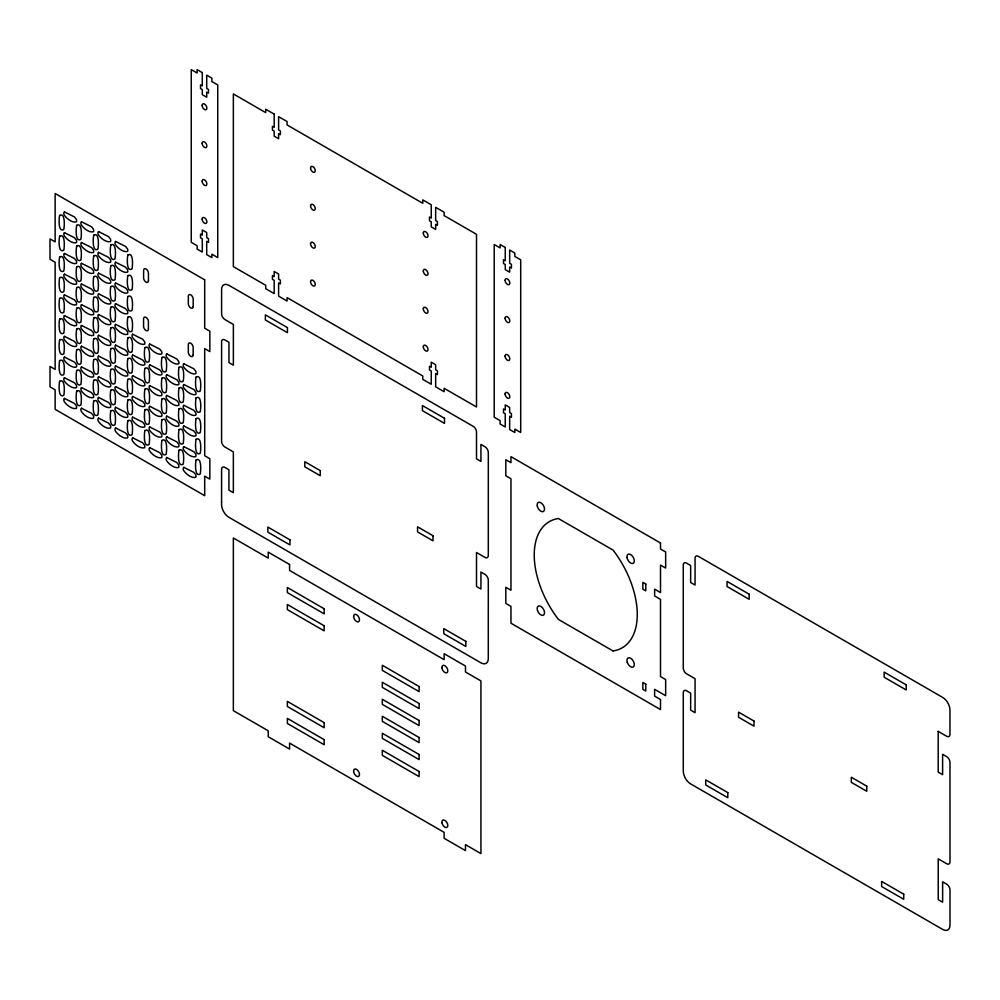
<?xml version="1.0" encoding="UTF-8"?>
<svg xmlns="http://www.w3.org/2000/svg" width="1000" height="1000" viewBox="0 0 1000 1000"><rect width="100%" height="100%" fill="white"/><g stroke="black" fill="none" stroke-linecap="round" stroke-linejoin="round"><path stroke-width="1.5" d="M221.575 502.113L221.575 504.588A10.412 6.012 60 0 0 228.938 517.337L480.925 662.825A10.412 6.012 60 0 0 488.288 658.575L488.3 580.125A4.688 2.7 60 0 0 484.988 574.388L480.925 572.038L480.925 589.038L476.512 586.487L476.512 552.5L485 557.4A4.65 2.688 60 0 0 488.3 555.5L488.312 452.512A4.688 2.7 60 0 0 485 446.775L480.925 444.425L480.925 461.413L476.512 458.862L476.512 432.013A4.575 2.65 60 0 0 473.275 426.4L228.925 285.338A10.362 5.987 60 0 0 221.6 289.562L221.6 313.825A4.688 2.7 60 0 0 224.913 319.562L233.375 324.45L233.375 365.175L228.962 362.625L228.962 342.287L224.913 339.95A4.688 2.7 60 0 0 221.6 341.863L221.575 441.275A4.688 2.7 60 0 0 224.887 447.013L233.35 451.9L233.35 492.688L228.938 490.15L228.938 469.75L224.887 467.413A4.688 2.7 60 0 0 221.575 469.325L221.575 502.113M938.2 731.375L938.188 772.1L942.613 774.65L942.613 754.312L946.663 756.65A4.688 2.7 60 0 1 949.975 762.387L950 861.825A4.688 2.7 60 0 1 946.688 863.737L938.225 858.85L938.225 899.65L942.638 902.2L942.638 881.8L946.688 884.137A4.688 2.7 60 0 1 950 889.875L950 925.138A10.412 6.012 60 0 1 942.638 929.388L690.65 783.9A10.412 6.012 60 0 1 683.288 771.15L683.275 692.7A4.688 2.7 60 0 1 686.587 690.788L690.65 693.125L690.65 710.125L695.062 712.675L695.062 678.675L686.562 673.775A4.65 2.688 60 0 1 683.275 668.075L683.263 565.062A4.688 2.7 60 0 1 686.575 563.15L690.65 565.5L690.65 582.5L695.062 585.05L695.062 558.2A4.575 2.65 60 0 1 698.3 556.325L942.638 697.4A10.362 5.987 60 0 1 949.963 710.088L949.963 734.338A4.688 2.7 60 0 1 946.65 736.25L938.2 731.375M59.638 215.463C59.037 217.387 57.812 233 63.762 229.513C64.362 227.587 65.6 211.988 59.638 215.463M59.65 236.225C59.05 238.15 57.812 253.762 63.762 250.275C64.362 248.35 65.6 232.738 59.65 236.225M59.65 257.013C59.05 258.938 57.812 274.538 63.762 271.062C64.362 269.137 65.6 253.525 59.65 257.013M59.65 277.712C59.05 279.637 57.812 295.25 63.762 291.762C64.362 289.837 65.6 274.225 59.65 277.712M59.638 298.375C59.037 300.3 57.8 315.912 63.762 312.425C64.362 310.5 65.6 294.9 59.638 298.375M59.65 319.137C59.05 321.062 57.812 336.675 63.762 333.188C64.362 331.262 65.6 315.663 59.65 319.137M59.65 339.925C59.05 341.85 57.812 357.463 63.762 353.975C64.362 352.05 65.6 336.438 59.65 339.925M59.65 360.625C59.05 362.55 57.812 378.162 63.762 374.675C64.362 372.75 65.6 357.15 59.65 360.625M76.7 225.312C76.1 227.237 74.862 242.85 80.812 239.363C81.425 237.438 82.65 221.825 76.7 225.312M59.638 381.3C59.037 383.225 57.8 398.825 63.762 395.35C64.362 393.425 65.6 377.812 59.638 381.3M76.7 246.075C76.1 248 74.862 263.6 80.825 260.125C81.425 258.2 82.662 242.587 76.7 246.075M76.7 266.85C76.1 268.775 74.862 284.387 80.825 280.9C81.425 278.975 82.662 263.375 76.7 266.85M76.7 287.562C76.1 289.488 74.862 305.087 80.825 301.613C81.425 299.688 82.662 284.075 76.7 287.562M76.7 308.225C76.087 310.15 74.862 325.763 80.812 322.275C81.412 320.35 82.65 304.738 76.7 308.225M76.7 328.988C76.1 330.913 74.862 346.525 80.825 343.038C81.425 341.112 82.662 325.5 76.7 328.988M76.7 349.775C76.1 351.7 74.862 367.3 80.825 363.825C81.425 361.9 82.662 346.287 76.7 349.775M76.7 370.475C76.1 372.4 74.862 388.013 80.825 384.525C81.425 382.6 82.662 366.987 76.7 370.475M93.75 235.162C93.15 237.087 91.912 252.688 97.875 249.213C98.475 247.288 99.712 231.675 93.75 235.162M76.7 391.138C76.087 393.062 74.862 408.675 80.812 405.188C81.412 403.263 82.65 387.663 76.7 391.138M93.763 255.912C93.15 257.838 91.925 273.45 97.875 269.975C98.475 268.038 99.712 252.438 93.763 255.912M93.763 276.7C93.15 278.625 91.925 294.237 97.875 290.75C98.475 288.825 99.712 273.212 93.763 276.7M93.763 297.413C93.15 299.337 91.925 314.938 97.875 311.462C98.475 309.538 99.712 293.925 93.763 297.413M93.75 318.075C93.15 320 91.912 335.6 97.875 332.125C98.475 330.2 99.7 314.587 93.75 318.075M93.763 338.837C93.15 340.763 91.925 356.362 97.875 352.887C98.475 350.962 99.712 335.35 93.763 338.837M93.763 359.613C93.15 361.538 91.925 377.15 97.875 373.663C98.475 371.737 99.712 356.138 93.763 359.613M93.763 380.325C93.15 382.25 91.925 397.85 97.875 394.375C98.475 392.45 99.712 376.838 93.763 380.325M110.812 245C110.213 246.925 108.975 262.538 114.925 259.062C115.525 257.125 116.762 241.525 110.812 245M93.75 400.988C93.15 402.912 91.912 418.525 97.875 415.037C98.475 413.113 99.7 397.5 93.75 400.988M110.812 265.763C110.213 267.688 108.975 283.3 114.938 279.812C115.538 277.887 116.762 262.288 110.812 265.763M110.812 286.55C110.213 288.475 108.975 304.088 114.938 300.6C115.538 298.675 116.762 283.062 110.812 286.55M110.812 307.25C110.213 309.175 108.975 324.787 114.938 321.3C115.538 319.375 116.762 303.775 110.812 307.25M110.8 327.925C110.2 329.85 108.975 345.45 114.925 341.975C115.525 340.05 116.762 324.438 110.8 327.925M110.812 348.675C110.213 350.6 108.975 366.213 114.938 362.725C115.538 360.8 116.762 345.2 110.812 348.675M110.812 369.462C110.213 371.388 108.975 387 114.938 383.512C115.538 381.587 116.762 365.975 110.812 369.462M110.812 390.175C110.213 392.1 108.975 407.7 114.938 404.225C115.538 402.3 116.762 386.688 110.812 390.175M127.863 254.938C127.263 256.863 126.025 272.475 131.988 268.988C132.587 267.062 133.812 251.462 127.863 254.938M110.8 410.838C110.2 412.762 108.975 428.363 114.925 424.888C115.525 422.962 116.762 407.35 110.8 410.838M127.863 275.7C127.263 277.625 126.037 293.238 131.988 289.75C132.587 287.825 133.825 272.213 127.863 275.7M127.863 296.488C127.263 298.412 126.037 314.012 131.988 310.538C132.587 308.612 133.825 293 127.863 296.488M127.863 317.188C127.263 319.113 126.037 334.725 131.988 331.238C132.587 329.312 133.825 313.7 127.863 317.188M127.863 337.85C127.263 339.775 126.025 355.387 131.975 351.9C132.587 349.975 133.812 334.375 127.863 337.85M127.863 358.612C127.263 360.538 126.037 376.15 131.988 372.663C132.587 370.737 133.825 355.138 127.863 358.612M127.863 379.4C127.263 381.325 126.037 396.938 131.988 393.45C132.587 391.525 133.825 375.913 127.863 379.4M127.863 400.1C127.263 402.025 126.037 417.638 131.988 414.15C132.587 412.225 133.825 396.625 127.863 400.1M127.863 420.775C127.263 422.7 126.025 438.3 131.975 434.825C132.587 432.9 133.812 417.287 127.863 420.775M144.913 347.612C144.312 349.538 143.075 365.15 149.037 361.662C149.637 359.738 150.875 344.125 144.913 347.612M144.925 368.375C144.325 370.3 143.088 385.913 149.037 382.425C149.637 380.5 150.875 364.888 144.925 368.375M144.925 389.162C144.325 391.087 143.088 406.688 149.037 403.212C149.637 401.287 150.875 385.675 144.925 389.162M144.925 409.862C144.325 411.788 143.088 427.4 149.037 423.913C149.637 421.987 150.875 406.375 144.925 409.862M144.913 430.525C144.312 432.45 143.075 448.062 149.037 444.575C149.637 442.65 150.875 427.05 144.913 430.525M161.975 357.463C161.375 359.387 160.138 374.988 166.088 371.512C166.688 369.588 167.925 353.975 161.975 357.463M161.975 378.225C161.375 380.15 160.138 395.75 166.1 392.275C166.7 390.35 167.938 374.738 161.975 378.225M161.975 399C161.375 400.925 160.138 416.538 166.1 413.05C166.7 411.125 167.938 395.525 161.975 399M161.975 419.712C161.375 421.637 160.138 437.238 166.1 433.762C166.7 431.838 167.938 416.225 161.975 419.712M161.975 440.375C161.375 442.3 160.138 457.912 166.088 454.425C166.688 452.5 167.925 436.887 161.975 440.375M179.025 367.3C178.425 369.237 177.188 384.837 183.15 381.362C183.75 379.438 184.975 363.825 179.025 367.3M179.037 388.062C178.438 389.988 177.2 405.6 183.15 402.113C183.75 400.188 184.988 384.588 179.037 388.062M179.037 408.85C178.438 410.775 177.2 426.388 183.15 422.9C183.75 420.975 184.988 405.363 179.037 408.85M179.037 429.562C178.438 431.488 177.2 447.088 183.15 443.612C183.75 441.688 184.988 426.075 179.037 429.562M179.025 450.225C178.425 452.15 177.188 467.75 183.15 464.275C183.75 462.35 184.975 446.737 179.025 450.225M196.088 377.062C195.475 378.988 194.25 394.6 200.2 391.112C200.8 389.188 202.037 373.587 196.088 377.062M196.088 397.825C195.487 399.75 194.25 415.363 200.212 411.875C200.812 409.95 202.037 394.35 196.088 397.825M196.088 418.612C195.487 420.538 194.25 436.138 200.212 432.663C200.812 430.737 202.037 415.125 196.088 418.612M196.088 439.312C195.487 441.238 194.25 456.85 200.212 453.363C200.812 451.438 202.037 435.838 196.088 439.312M196.088 459.988C195.475 461.912 194.25 477.512 200.2 474.038C200.8 472.113 202.037 456.5 196.088 459.988M64.463 211.925L64.125 212.262A3.3 1.9 60 0 0 64.125 214.85C66.413 218.538 72.35 223.113 76.338 221.9A3.3 1.9 60 0 0 76.338 219.312L74.5 216.962L64.463 211.925M64.463 232.675L64.125 233.025A3.3 1.9 60 0 0 64.125 235.6C66.413 239.3 72.35 243.875 76.35 242.662A3.3 1.9 60 0 0 76.35 240.075L74.5 237.712L64.463 232.675M81.512 221.762L81.175 222.113A3.3 1.9 60 0 0 81.175 224.688C83.462 228.388 89.4 232.963 93.4 231.75A3.3 1.9 60 0 0 93.4 229.163L91.55 226.8L81.512 221.762M64.463 253.463L64.125 253.8A3.3 1.9 60 0 0 64.125 256.388C66.413 260.087 72.35 264.662 76.35 263.438A3.3 1.9 60 0 0 76.35 260.863L74.5 258.5L64.463 253.463M81.512 242.525L81.175 242.862A3.3 1.9 60 0 0 81.175 245.45C83.462 249.15 89.412 253.725 93.4 252.5A3.3 1.9 60 0 0 93.4 249.925L91.55 247.562L81.512 242.525M98.575 231.612L98.225 231.95A3.3 1.9 60 0 0 98.238 234.537C100.525 238.238 106.463 242.812 110.45 241.588A3.3 1.9 60 0 0 110.45 239.013L108.6 236.65L98.575 231.612M64.463 274.175L64.125 274.513A3.3 1.9 60 0 0 64.125 277.087C66.413 280.788 72.35 285.363 76.35 284.15A3.3 1.9 60 0 0 76.35 281.562L74.5 279.2L64.463 274.175M81.512 263.312L81.175 263.65A3.3 1.9 60 0 0 81.175 266.238C83.462 269.925 89.412 274.513 93.4 273.288A3.3 1.9 60 0 0 93.4 270.7L91.55 268.35L81.512 263.312M98.575 252.375L98.238 252.712A3.3 1.9 60 0 0 98.238 255.3C100.525 258.988 106.463 263.575 110.45 262.35A3.3 1.9 60 0 0 110.45 259.762L108.612 257.413L98.575 252.375M115.625 241.462L115.288 241.8A3.3 1.9 60 0 0 115.288 244.387C117.575 248.075 123.513 252.662 127.513 251.438A3.3 1.9 60 0 0 127.5 248.85L125.662 246.5L115.625 241.462M64.45 294.837L64.112 295.175A3.3 1.9 60 0 0 64.112 297.762C66.4 301.45 72.35 306.038 76.338 304.812A3.3 1.9 60 0 0 76.338 302.225L74.488 299.875L64.45 294.837M81.512 284.012L81.175 284.35A3.3 1.9 60 0 0 81.175 286.938C83.462 290.637 89.412 295.212 93.4 294A3.3 1.9 60 0 0 93.4 291.413L91.55 289.05L81.512 284.012M98.575 273.163L98.238 273.5A3.3 1.9 60 0 0 98.238 276.075C100.525 279.775 106.463 284.35 110.45 283.137A3.3 1.9 60 0 0 110.45 280.55L108.612 278.2L98.575 273.163M115.625 262.225L115.288 262.562A3.3 1.9 60 0 0 115.288 265.15C117.575 268.837 123.513 273.412 127.513 272.2A3.3 1.9 60 0 0 127.513 269.613L125.662 267.262L115.625 262.225M64.463 315.6L64.125 315.938A3.3 1.9 60 0 0 64.125 318.525C66.413 322.212 72.35 326.788 76.35 325.575A3.3 1.9 60 0 0 76.35 322.987L74.5 320.637L64.463 315.6M81.512 304.675L81.175 305.025A3.3 1.9 60 0 0 81.175 307.6C83.462 311.3 89.4 315.875 93.387 314.662A3.3 1.9 60 0 0 93.387 312.075L91.55 309.713L81.512 304.675M98.575 293.863L98.238 294.2A3.3 1.9 60 0 0 98.238 296.788C100.525 300.487 106.463 305.062 110.45 303.837A3.3 1.9 60 0 0 110.45 301.262L108.612 298.9L98.575 293.863M115.625 283L115.288 283.337A3.3 1.9 60 0 0 115.288 285.925C117.575 289.625 123.513 294.2 127.513 292.987A3.3 1.9 60 0 0 127.513 290.4L125.662 288.038L115.625 283M64.463 336.375L64.125 336.712A3.3 1.9 60 0 0 64.125 339.3C66.413 343 72.35 347.575 76.35 346.362A3.3 1.9 60 0 0 76.35 343.775L74.5 341.413L64.463 336.375M81.512 325.438L81.175 325.788A3.3 1.9 60 0 0 81.175 328.363C83.462 332.062 89.412 336.637 93.4 335.425A3.3 1.9 60 0 0 93.4 332.837L91.55 330.475L81.512 325.438M98.562 314.525L98.225 314.862A3.3 1.9 60 0 0 98.225 317.45C100.512 321.15 106.45 325.725 110.45 324.513A3.3 1.9 60 0 0 110.45 321.925L108.6 319.562L98.562 314.525M115.625 303.712L115.288 304.05A3.3 1.9 60 0 0 115.288 306.637C117.575 310.325 123.513 314.913 127.513 313.688A3.3 1.9 60 0 0 127.513 311.1L125.662 308.75L115.625 303.712M64.463 357.088L64.125 357.425A3.3 1.9 60 0 0 64.125 360.012C66.413 363.7 72.35 368.288 76.35 367.062A3.3 1.9 60 0 0 76.35 364.475L74.5 362.125L64.463 357.088M81.512 346.225L81.175 346.562A3.3 1.9 60 0 0 81.175 349.15C83.462 352.85 89.412 357.425 93.4 356.2A3.3 1.9 60 0 0 93.4 353.625L91.55 351.262L81.512 346.225M98.575 335.288L98.238 335.625A3.3 1.9 60 0 0 98.238 338.212C100.525 341.912 106.463 346.488 110.45 345.262A3.3 1.9 60 0 0 110.45 342.688L108.612 340.325L98.575 335.288M115.625 324.375L115.288 324.712A3.3 1.9 60 0 0 115.288 327.3C117.575 330.988 123.513 335.575 127.5 334.35A3.3 1.9 60 0 0 127.5 331.775L125.662 329.412L115.625 324.375M64.45 377.75L64.112 378.088A3.3 1.9 60 0 0 64.112 380.675C66.4 384.363 72.35 388.95 76.338 387.725A3.3 1.9 60 0 0 76.338 385.15L74.488 382.788L64.45 377.75M81.512 366.938L81.175 367.275A3.3 1.9 60 0 0 81.175 369.85C83.462 373.55 89.412 378.125 93.4 376.912A3.3 1.9 60 0 0 93.4 374.325L91.55 371.962L81.512 366.938M98.575 356.075L98.238 356.413A3.3 1.9 60 0 0 98.238 359C100.525 362.688 106.463 367.275 110.45 366.05A3.3 1.9 60 0 0 110.45 363.462L108.612 361.112L98.575 356.075M115.625 345.138L115.288 345.475A3.3 1.9 60 0 0 115.288 348.062C117.575 351.75 123.513 356.337 127.513 355.112A3.3 1.9 60 0 0 127.513 352.525L125.662 350.175L115.625 345.138M64.45 398.425L64.112 398.762A3.3 1.9 60 0 0 64.112 401.337C66.4 405.037 72.35 409.613 76.338 408.4A3.3 1.9 60 0 0 76.338 405.812L74.488 403.45L64.45 398.425M132.675 334.225L132.338 334.562A3.3 1.9 60 0 0 132.338 337.15C134.625 340.838 140.562 345.425 144.562 344.2A3.3 1.9 60 0 0 144.562 341.613L142.713 339.263L132.675 334.225M81.512 387.6L81.175 387.938A3.3 1.9 60 0 0 81.175 390.525C83.462 394.212 89.4 398.8 93.387 397.575A3.3 1.9 60 0 0 93.387 394.988L91.55 392.638L81.512 387.6M98.575 376.775L98.238 377.113A3.3 1.9 60 0 0 98.238 379.7C100.525 383.4 106.463 387.975 110.45 386.763A3.3 1.9 60 0 0 110.45 384.175L108.612 381.812L98.575 376.775M115.625 365.925L115.288 366.262A3.3 1.9 60 0 0 115.288 368.837C117.575 372.537 123.513 377.113 127.513 375.9A3.3 1.9 60 0 0 127.513 373.312L125.662 370.95L115.625 365.925M132.688 354.988L132.35 355.325A3.3 1.9 60 0 0 132.35 357.9C134.637 361.6 140.575 366.175 144.562 364.963A3.3 1.9 60 0 0 144.562 362.375L142.725 360.025L132.688 354.988M81.512 408.263L81.175 408.6A3.3 1.9 60 0 0 81.175 411.188C83.462 414.888 89.4 419.462 93.387 418.25A3.3 1.9 60 0 0 93.387 415.662L91.55 413.3L81.512 408.263M149.738 344.062L149.388 344.412A3.3 1.9 60 0 0 149.388 346.987C151.688 350.688 157.625 355.262 161.612 354.05A3.3 1.9 60 0 0 161.612 351.463L159.762 349.1L149.738 344.062M98.562 397.438L98.225 397.788A3.3 1.9 60 0 0 98.225 400.363C100.512 404.062 106.45 408.638 110.45 407.425A3.3 1.9 60 0 0 110.45 404.837L108.6 402.475L98.562 397.438M115.625 386.625L115.288 386.962A3.3 1.9 60 0 0 115.288 389.55C117.575 393.25 123.513 397.825 127.513 396.6A3.3 1.9 60 0 0 127.513 394.025L125.662 391.662L115.625 386.625M132.688 375.763L132.35 376.1A3.3 1.9 60 0 0 132.35 378.688C134.637 382.388 140.575 386.962 144.562 385.75A3.3 1.9 60 0 0 144.562 383.162L142.725 380.8L132.688 375.763M149.738 364.825L149.4 365.175A3.3 1.9 60 0 0 149.4 367.75C151.688 371.45 157.625 376.025 161.625 374.812A3.3 1.9 60 0 0 161.625 372.225L159.775 369.862L149.738 364.825M98.562 418.113L98.225 418.45A3.3 1.9 60 0 0 98.225 421.037C100.512 424.738 106.45 429.312 110.45 428.088A3.3 1.9 60 0 0 110.45 425.513L108.6 423.15L98.562 418.113M166.788 353.913L166.45 354.25A3.3 1.9 60 0 0 166.45 356.838C168.738 360.538 174.675 365.112 178.663 363.888A3.3 1.9 60 0 0 178.663 361.312L176.825 358.95L166.788 353.913M115.625 407.287L115.288 407.625A3.3 1.9 60 0 0 115.288 410.213C117.575 413.913 123.513 418.488 127.5 417.262A3.3 1.9 60 0 0 127.5 414.688L125.662 412.325L115.625 407.287M132.688 396.475L132.35 396.812A3.3 1.9 60 0 0 132.35 399.4C134.637 403.088 140.575 407.675 144.562 406.45A3.3 1.9 60 0 0 144.562 403.862L142.725 401.512L132.688 396.475M149.738 385.613L149.4 385.95A3.3 1.9 60 0 0 149.4 388.537C151.688 392.238 157.625 396.812 161.625 395.588A3.3 1.9 60 0 0 161.625 393.013L159.775 390.65L149.738 385.613M166.8 374.675L166.45 375.012A3.3 1.9 60 0 0 166.45 377.6C168.75 381.3 174.688 385.875 178.675 384.65A3.3 1.9 60 0 0 178.675 382.075L176.825 379.712L166.8 374.675M115.625 427.962L115.288 428.3A3.3 1.9 60 0 0 115.288 430.887C117.575 434.575 123.513 439.162 127.5 437.938A3.3 1.9 60 0 0 127.5 435.35L125.662 433L115.625 427.962M183.837 363.762L183.5 364.1A3.3 1.9 60 0 0 183.5 366.688C185.787 370.375 191.737 374.963 195.725 373.738A3.3 1.9 60 0 0 195.725 371.163L193.875 368.8L183.837 363.762M132.675 417.137L132.338 417.475A3.3 1.9 60 0 0 132.338 420.062C134.625 423.75 140.562 428.338 144.562 427.113A3.3 1.9 60 0 0 144.562 424.538L142.713 422.175L132.675 417.137M149.738 406.312L149.4 406.662A3.3 1.9 60 0 0 149.4 409.237C151.688 412.938 157.625 417.512 161.625 416.3A3.3 1.9 60 0 0 161.625 413.713L159.775 411.35L149.738 406.312M166.8 395.462L166.45 395.8A3.3 1.9 60 0 0 166.45 398.387C168.75 402.075 174.688 406.662 178.675 405.438A3.3 1.9 60 0 0 178.675 402.85L176.825 400.5L166.8 395.462M183.85 384.525L183.512 384.862A3.3 1.9 60 0 0 183.512 387.45C185.8 391.138 191.737 395.725 195.725 394.5A3.3 1.9 60 0 0 195.725 391.912L193.888 389.562L183.85 384.525M132.675 437.8L132.338 438.15A3.3 1.9 60 0 0 132.338 440.725C134.625 444.425 140.562 449 144.562 447.788A3.3 1.9 60 0 0 144.562 445.2L142.713 442.837L132.675 437.8M149.738 426.987L149.388 427.325A3.3 1.9 60 0 0 149.388 429.913C151.688 433.6 157.625 438.175 161.612 436.962A3.3 1.9 60 0 0 161.612 434.375L159.762 432.025L149.738 426.987M166.8 416.163L166.45 416.5A3.3 1.9 60 0 0 166.45 419.087C168.75 422.788 174.688 427.362 178.675 426.15A3.3 1.9 60 0 0 178.675 423.562L176.825 421.2L166.8 416.163M183.85 405.3L183.512 405.65A3.3 1.9 60 0 0 183.512 408.225C185.8 411.925 191.737 416.5 195.725 415.288A3.3 1.9 60 0 0 195.725 412.7L193.888 410.337L183.85 405.3M149.738 447.65L149.388 447.987A3.3 1.9 60 0 0 149.388 450.575C151.688 454.275 157.625 458.85 161.612 457.638A3.3 1.9 60 0 0 161.612 455.05L159.762 452.688L149.738 447.65M166.788 436.825L166.45 437.175A3.3 1.9 60 0 0 166.45 439.75C168.738 443.45 174.675 448.025 178.663 446.812A3.3 1.9 60 0 0 178.663 444.225L176.825 441.863L166.788 436.825M183.85 426.012L183.512 426.35A3.3 1.9 60 0 0 183.512 428.938C185.8 432.625 191.737 437.212 195.725 435.988A3.3 1.9 60 0 0 195.725 433.413L193.888 431.05L183.85 426.012M166.788 457.5L166.45 457.837A3.3 1.9 60 0 0 166.45 460.425C168.738 464.113 174.675 468.7 178.663 467.475A3.3 1.9 60 0 0 178.663 464.9L176.825 462.537L166.788 457.5M183.837 446.675L183.5 447.013A3.3 1.9 60 0 0 183.5 449.6C185.787 453.3 191.737 457.875 195.725 456.65A3.3 1.9 60 0 0 195.725 454.075L193.875 451.712L183.837 446.675M183.837 467.35L183.5 467.688A3.3 1.9 60 0 0 183.5 470.275C185.787 473.963 191.737 478.55 195.725 477.325A3.3 1.9 60 0 0 195.725 474.738L193.875 472.388L183.837 467.35M613 650.95L558.488 619.475A72.85 42.062 60 0 1 558.4 518.538L613.075 550.1A72.85 42.062 60 0 1 613 650.95M202.288 72.6L197.138 69.625L197.138 73.025L191.25 69.625L191.25 242.3L197.15 245.712L197.15 249.112L202.288 252.075L202.288 238.825L200.525 237.8L200.525 234.062L202.288 235.075L202.288 229.988L206.713 232.525L206.713 237.625L208.475 238.65L208.475 242.387L206.713 241.363L206.713 254.625L211.875 257.613L211.875 254.213L217.75 257.6L217.75 84.925L211.863 81.525L211.863 78.125L206.713 75.15L206.713 88.4L208.475 89.425L208.475 93.162L206.713 92.137L206.713 97.238L202.288 94.688L202.288 89.6L200.525 88.575L200.525 84.838L202.288 85.85L202.288 72.6M274.188 114.113L265.725 109.225L265.725 112.625L233.35 93.925L233.35 266.613L265.725 285.3L265.725 288.7L274.188 293.587L274.188 280.325L272.425 279.312L272.425 275.575L274.188 276.588L274.188 271.488L278.612 274.037L278.612 279.137L280.375 280.163L280.375 283.9L278.612 282.875L278.612 296.137L287.075 301.025L287.075 297.625L422.788 375.975L422.788 379.375L431.25 384.263L431.25 371L429.487 369.988L429.487 366.25L431.25 367.262L431.25 362.163L435.662 364.712L435.662 369.812L437.425 370.838L437.425 374.575L435.662 373.55L435.662 386.812L444.125 391.7L444.125 388.3L476.512 406.987L476.512 234.312L444.125 215.613L444.125 212.225L435.662 207.338L435.662 220.588L437.425 221.612L437.425 225.35L435.662 224.325L435.662 229.425L431.25 226.875L431.25 221.775L429.487 220.763L429.487 217.025L431.25 218.038L431.25 204.788L422.788 199.9L422.788 203.3L287.075 124.938L287.075 121.538L278.612 116.662L278.612 129.913L280.375 130.938L280.375 134.675L278.612 133.65L278.612 138.75L274.188 136.2L274.188 131.1L272.425 130.087L272.425 126.35L274.188 127.362L274.188 114.113M505.25 247.5L500.1 244.525L500.1 247.925L494.2 244.525L494.2 417.212L500.1 420.613L500.1 424.012L505.25 426.987L505.25 413.725L503.475 412.713L503.475 408.963L505.25 409.988L505.25 404.888L509.663 407.438L509.663 412.537L511.425 413.562L511.425 417.3L509.663 416.275L509.663 429.538L514.825 432.512L514.825 429.113L520.7 432.512L520.7 259.825L514.812 256.425L514.812 253.025L509.663 250.05L509.663 263.312L511.425 264.337L511.425 268.075L509.663 267.05L509.663 272.15L505.25 269.6L505.25 264.5L503.475 263.488L503.475 259.738L505.25 260.763L505.25 247.5M204.7 279.85L55.15 193.5L55.15 241.875L50 238.912L50 259.3L55.15 262.275L55.15 369.412L50 366.438L50 386.838L55.15 389.812L55.15 409.35L204.7 495.7L204.7 476.15L209.85 479.125L209.85 458.725L204.7 455.75L204.7 348.612L209.85 351.587L209.85 331.2L204.7 328.225L204.7 279.85M287.438 327.612L265.363 314.862L265.363 319.962L287.438 332.713L287.438 327.612M444.5 418.288L422.413 405.55L422.413 410.637L444.5 423.387L444.5 418.288M660.512 543.013L510.962 456.662L510.962 462.675L505.812 459.712L505.812 475.788L510.962 478.762L510.962 590.237L505.812 587.263L505.812 603.413L510.962 606.388L510.962 623.225L660.512 709.562L660.512 699.525L654.625 696.125L654.625 689.325L665.662 695.7L665.662 679.55L660.512 676.575L660.512 599.362L654.625 595.962L654.625 589.163L660.512 592.562L660.512 565.1L665.662 568.075L665.662 551.987L660.512 549.025L660.512 543.013M749.163 594.188L727.075 581.438L727.075 586.538L749.163 599.288L749.163 594.188M906.213 684.862L884.137 672.113L884.137 677.212L906.213 689.963L906.213 684.862M645.788 584.062L642.85 582.362L642.85 589.163L645.788 590.862L645.788 584.062M320.262 470.637L304.812 461.712L304.812 466.812L320.262 475.737L320.262 470.637M433.013 535.725L417.55 526.812L417.55 531.912L433.013 540.825L433.013 535.725M754.013 721.062L738.562 712.138L738.562 717.237L754.013 726.162L754.013 721.062M866.762 786.162L851.312 777.237L851.312 782.337L866.762 791.263L866.762 786.162M645.788 684.225L642.85 682.525L642.85 689.325L645.788 691.025L645.788 684.225M289.938 539.812L267.863 527.062L267.863 532.163L289.938 544.913L289.938 539.812M465.838 641.363L443.762 628.612L443.762 633.713L465.838 646.462L465.838 641.363M727.812 792.613L705.738 779.862L705.738 784.963L727.812 797.712L727.812 792.613M903.713 894.163L881.637 881.425L881.637 886.525L903.713 899.262L903.713 894.163M289.575 564.487L268.225 552.163L268.225 558.112L233.35 537.975L233.35 710.662L268.225 730.8L268.225 736.737L289.575 749.062L289.575 743.112L444.125 832.35L444.125 838.3L465.475 850.612L465.475 844.663L480.925 853.587L480.925 680.913L465.475 671.988L465.475 666.038L444.125 653.713L444.125 659.663L289.575 570.438L289.575 564.487M324.162 608.763L287.362 587.513L287.362 592.612L324.162 613.862L324.162 608.763M324.162 625.763L287.362 604.513L287.362 609.612L324.162 630.862L324.162 625.763M419.1 686.525L382.312 665.275L382.312 670.375L419.1 691.625L419.1 686.525M419.1 703.512L382.312 682.275L382.312 687.375L419.1 708.612L419.1 703.512M419.1 720.512L382.312 699.262L382.312 704.362L419.1 725.612L419.1 720.512M419.1 737.513L382.312 716.263L382.312 721.363L419.1 742.613L419.1 737.513M419.1 754.5L382.312 733.263L382.312 738.363L419.1 759.6L419.1 754.5M419.1 771.5L382.312 750.25L382.312 755.35L419.1 776.6L419.1 771.5M324.162 722.638L287.362 701.388L287.362 706.488L324.162 727.738L324.162 722.638M324.162 739.638L287.362 718.388L287.362 723.487L324.162 744.725L324.162 739.638M627.3 662.262L627.175 661.963A5.2 3 60 0 1 631.112 658.55A5.2 3 60 0 1 633.65 666.675A5.2 3 60 0 1 627.362 662.562L627.3 662.262M537.513 610.425L537.388 610.125A5.2 3 60 0 1 541.325 606.712A5.2 3 60 0 1 543.862 614.837A5.2 3 60 0 1 537.575 610.725L537.513 610.425M193.188 306.537L193.188 299.05A3.438 1.988 60 0 0 190.75 294.85A3.438 1.988 60 0 0 188.325 296.25L188.325 303.725A3.438 1.988 60 0 0 190.75 307.938A3.438 1.988 60 0 0 193.188 306.537M193.162 354.913L193.162 347.438A3.438 1.988 60 0 0 190.738 343.225A3.438 1.988 60 0 0 188.312 344.625L188.312 352.113A3.438 1.988 60 0 0 190.738 356.312A3.438 1.988 60 0 0 193.162 354.913M148.45 280.7L148.45 273.225A3.438 1.988 60 0 0 146.025 269.012A3.438 1.988 60 0 0 143.6 270.413L143.6 277.9A3.438 1.988 60 0 0 146.025 282.1A3.438 1.988 60 0 0 148.45 280.7M148.412 329.075L148.412 321.6A3.438 1.988 60 0 0 145.988 317.4A3.438 1.988 60 0 0 143.562 318.8L143.562 326.275A3.438 1.988 60 0 0 145.988 330.487A3.438 1.988 60 0 0 148.412 329.075M505.1 394.012A3.325 1.925 60 0 0 508.625 398.4A3.325 1.925 60 0 0 508.625 393.7A3.325 1.925 60 0 0 505.1 394.012M505.1 356.112A3.325 1.925 60 0 0 508.625 360.5A3.325 1.925 60 0 0 508.625 355.8A3.325 1.925 60 0 0 505.1 356.112M505.1 318.212A3.325 1.925 60 0 0 508.625 322.6A3.325 1.925 60 0 0 508.625 317.887A3.325 1.925 60 0 0 505.1 318.212M505.1 280.312A3.325 1.925 60 0 0 508.625 284.7A3.325 1.925 60 0 0 508.625 279.988A3.325 1.925 60 0 0 505.1 280.312M202.15 219.1A3.325 1.925 60 0 0 205.675 223.5A3.325 1.925 60 0 0 205.675 218.787A3.325 1.925 60 0 0 202.15 219.1M202.15 181.2A3.325 1.925 60 0 0 205.675 185.6A3.325 1.925 60 0 0 205.675 180.888A3.325 1.925 60 0 0 202.15 181.2M202.15 143.3A3.325 1.925 60 0 0 205.675 147.7A3.325 1.925 60 0 0 205.675 142.988A3.325 1.925 60 0 0 202.15 143.3M202.15 105.4A3.325 1.925 60 0 0 205.675 109.8A3.325 1.925 60 0 0 205.675 105.087A3.325 1.925 60 0 0 202.15 105.4M441.987 822.825A4.162 2.4 60 0 0 446.838 827.425A4.162 2.4 60 0 0 445.763 821.05A4.162 2.4 60 0 0 441.987 822.825M441.938 667.763A4.162 2.4 60 0 0 446.587 672.85A4.162 2.4 60 0 0 446.062 666.688A4.162 2.4 60 0 0 441.938 667.763M353.6 771.075A4.162 2.4 60 0 0 358.025 776.575A4.162 2.4 60 0 0 358.025 770.688A4.162 2.4 60 0 0 353.6 771.075M353.625 616.825A4.162 2.4 60 0 0 358.312 621.85A4.162 2.4 60 0 0 357.713 615.662A4.162 2.4 60 0 0 353.625 616.825M310.55 167.987A3.325 1.925 60 0 0 314.075 172.375A3.325 1.925 60 0 0 314.075 167.675A3.325 1.925 60 0 0 310.55 167.987M310.55 205.888A3.325 1.925 60 0 0 314.075 210.275A3.325 1.925 60 0 0 314.075 205.575A3.325 1.925 60 0 0 310.55 205.888M310.55 243.787A3.325 1.925 60 0 0 314.075 248.188A3.325 1.925 60 0 0 314.075 243.475A3.325 1.925 60 0 0 310.55 243.787M310.55 281.688A3.325 1.925 60 0 0 314.075 286.087A3.325 1.925 60 0 0 314.075 281.375A3.325 1.925 60 0 0 310.55 281.688M423.3 233.075A3.325 1.925 60 0 0 426.825 237.475A3.325 1.925 60 0 0 426.825 232.763A3.325 1.925 60 0 0 423.3 233.075M423.3 270.975A3.325 1.925 60 0 0 426.825 275.375A3.325 1.925 60 0 0 426.825 270.663A3.325 1.925 60 0 0 423.3 270.975M423.3 308.888A3.325 1.925 60 0 0 426.825 313.275A3.325 1.925 60 0 0 426.825 308.562A3.325 1.925 60 0 0 423.3 308.888M423.3 346.788A3.325 1.925 60 0 0 426.825 351.175A3.325 1.925 60 0 0 426.825 346.463A3.325 1.925 60 0 0 423.3 346.788M537.275 505.962A5.2 3 60 0 0 543.413 511.5A5.2 3 60 0 0 541.85 503.462A5.2 3 60 0 0 537.275 505.962M627.05 557.712A5.2 3 60 0 0 633.15 563.362A5.2 3 60 0 0 631.7 555.363A5.2 3 60 0 0 627.05 557.712"/></g></svg>
